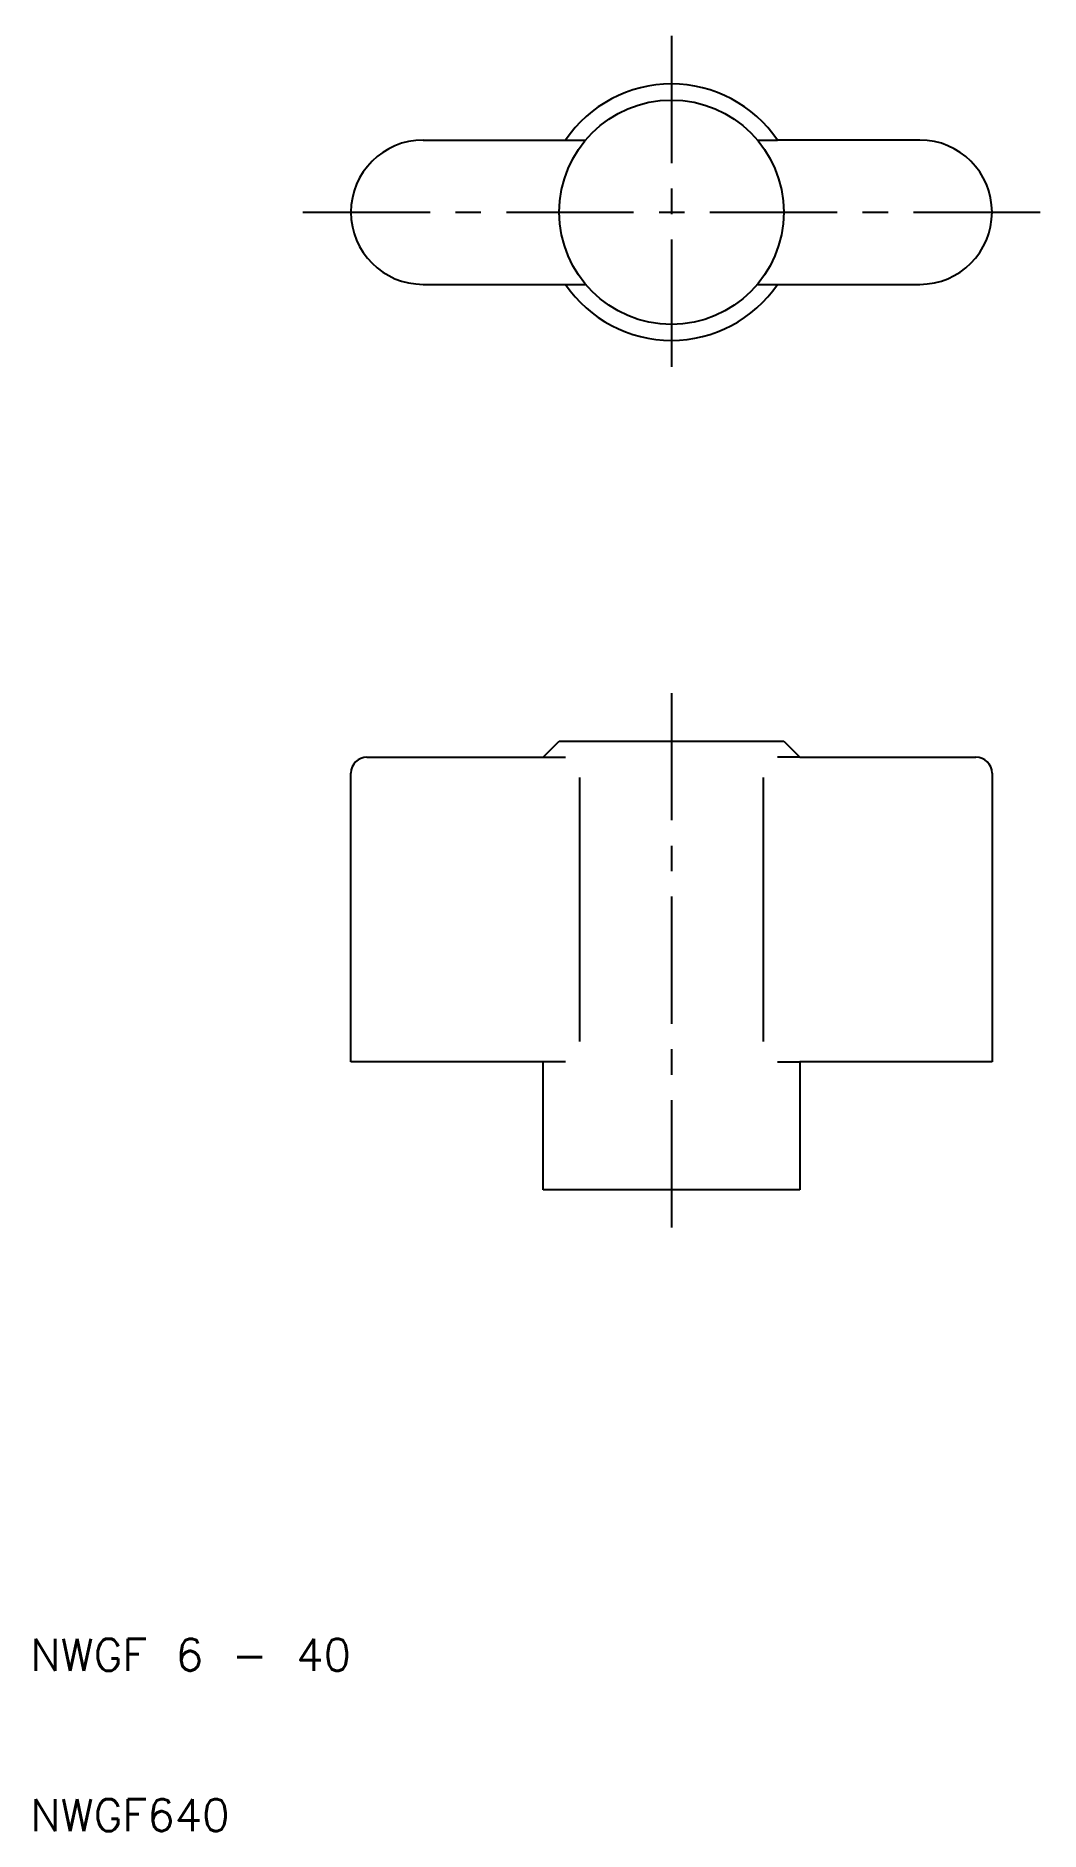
# Model space of a CAD drawing. Extents: x 10 to 73, y 10 to 122.
import ezdxf

# ---------------------------------------------------------------- set-up
doc = ezdxf.new("R2010")
doc.units = 0
doc.header["$LTSCALE"] = 0.25
doc.linetypes.add('CENTER', pattern=[50.8, 31.75, -6.35, 6.35, -6.35])
doc.layers.get('0').update_dxf_attribs({"linetype": 'CONTINUOUS'})
doc.layers.add('CENTER', color=1, linetype='CENTER')
doc.styles.get("Standard").update_dxf_attribs({"font": 'txt.shx', "bigfont": 'extfont.shx'})

msp = doc.modelspace()

# ---------------------------------------------------------------- linework, layer by layer
for p, q in [((34.5, 115.5), (43.39, 115.5)), ((43.39, 115.5), (44.64, 115.5)), ((55.36, 115.5), (56.61, 115.5)), ((65.5, 115.5), (56.61, 115.5)), ((34.5, 106.5), (43.39, 106.5)), ((43.39, 106.5), (44.64, 106.5)), ((55.36, 106.5), (56.61, 106.5)), ((56.61, 106.5), (65.5, 106.5)), ((42, 77), (43, 78)), ((43, 78), (57, 78)), ((57, 78), (58, 77)), ((31, 77), (42, 77)), ((42, 77), (43.39, 77)), ((58, 77), (56.61, 77)), ((58, 77), (69, 77)), ((30, 58), (30, 76)), ((44.27, 75.73), (44.27, 59.27)), ((55.73, 75.73), (55.73, 59.27)), ((70, 76), (70, 58)), ((42, 58), (30, 58)), ((42, 50), (42, 58)), ((43.39, 58), (42, 58)), ((56.61, 58), (58, 58)), ((58, 58), (58, 50)), ((70, 58), (58, 58)), ((58, 50), (42, 50))]:
    msp.add_line(p, q)
msp.add_circle((50, 111), 7)
for centre, radius, start, end in [((50, 111), 8, 34.2289, 145.7711), ((34.5, 111), 4.5, 90, 270), ((65.5, 111), 4.5, 270, 90), ((50, 111), 8, 214.2289, 325.7711), ((31, 76), 1, 90, 180), ((69, 76), 1, 0, 90)]:
    msp.add_arc(centre, radius, start, end)
at = {"layer": 'CENTER', "color": 1, "linetype": 'CENTER'}
for p, q in [((50, 122), (50, 100)), ((27, 111), (73, 111)), ((50, 81), (50, 47))]:
    msp.add_line(p, q, dxfattribs=at)

# ---------------------------------------------------------------- texts
for s, p in [('NWGF 6 - 40', (10, 20)), ('NWGF640', (10, 10))]:
    msp.add_text(s, height=2).set_placement(p)

doc.saveas('drawing.dxf')
